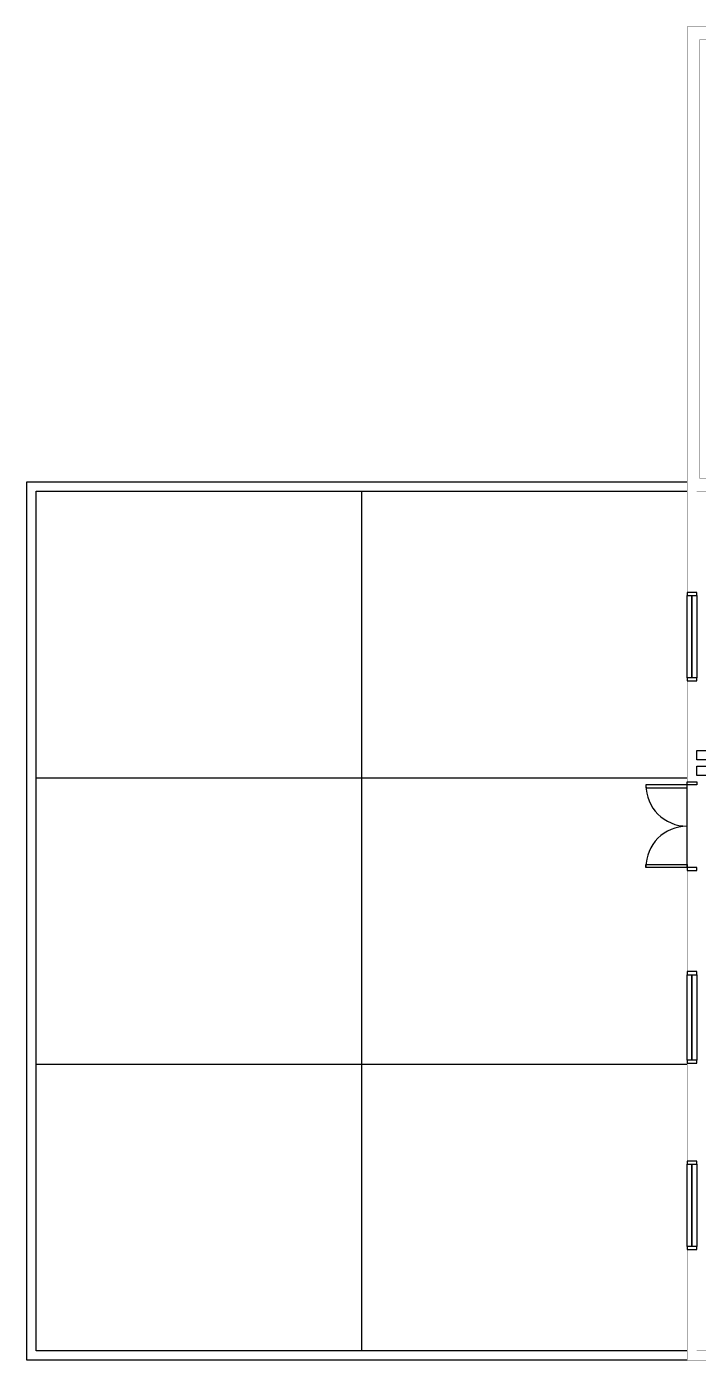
# Model space of a CAD drawing. Header units: millimetres. Extents: x -68474 to 336725, y -113450 to 40976.
# Drawn here: x -32450 to -21824, y 17823 to 38928 of the extents above; entities that cross this region are included whole.
import ezdxf

# ---------------------------------------------------------------- set-up
doc = ezdxf.new("R2010")
doc.units = ezdxf.units.MM
doc.header["$LTSCALE"] = 900
for name, color, linetype in [('s3152a$0$11', 14, 'Continuous'), ('s3152a$0$20', 7, 'Continuous'), ('s3152a$0$23', 7, 'Continuous'), ('s3152a$0$30', 7, 'Continuous'), ('s3152a$0$7', 7, 'Continuous')]:
    doc.layers.add(name, color=color, linetype=linetype)

# ---------------------------------------------------------------- blocks, each defined once
blk = doc.blocks.new('s3152a$0$D1500A')
at = {"layer": 's3152a$0$30', "color": 10, "linetype": 'Continuous'}
for points in [[(0.1, 0.1607), (0.05, 0.1607), (0.05, 0.8607), (0.1, 0.8607)], [(1.4, 0.1607), (1.45, 0.1607), (1.45, 0.8607), (1.4, 0.8607)], [(0, 0), (0.05, 0), (0.05, 0.1607), (0, 0.1607)], [(1.5001, 0), (1.45, 0), (1.45, 0.1607), (1.5001, 0.1607)]]:
    blk.add_lwpolyline(points, close=True, dxfattribs=at)
for centre, start, end in [((0.05, 0.160678), 0, 90), ((1.450005, 0.160678), 90, 180)]:
    blk.add_arc(centre, 0.700002, start, end, dxfattribs=at)
blk = doc.blocks.new('s3152a')
at = {"layer": 's3152a$0$11', "color": 3, "linetype": 'Continuous', "const_width": 5}
blk.add_lwpolyline([(-20100, 38725), (-20100, 38925), (-22000, 38925), (-22000, 31575), (-22000, 29975), (-21850, 29975), (-21850, 31575), (-20900, 31575), (-20900, 32275), (-17500, 32275), (-17500, 31575), (-17050, 31575), (-17050, 31775), (-17300, 31775), (-17300, 32475), (-21100, 32475), (-21100, 31775), (-21800, 31775), (-21800, 38725)], close=True, dxfattribs=at)
at = {"layer": 's3152a$0$20', "color": 1, "linetype": 'Continuous'}
blk.add_lwpolyline([(-21850, 27475), (-17700, 27475), (-17700, 28975), (-17300, 28975), (-17300, 28575), (-16800, 28575), (-16800, 28425), (-17300, 28425), (-17300, 27075), (-21850, 27075), (-21850, 27225), (-17450, 27225), (-17450, 28825), (-17550, 28825), (-17550, 27325), (-21850, 27325)], close=True, dxfattribs=at)
at = {"layer": 's3152a$0$20', "color": 3, "linetype": 'Continuous', "const_width": 5}
for points in [[(-22000, 26975), (-21850, 26975), (-21850, 28575), (-22000, 28575)], [(-22000, 23975), (-21850, 23975), (-21850, 25575), (-22000, 25575)], [(-22000, 20975), (-21850, 20975), (-21850, 22525), (-22000, 22525)], [(-20150, 17975), (-21850, 17975), (-21850, 19575), (-22000, 19575), (-22000, 17825), (-20150, 17825)]]:
    blk.add_lwpolyline(points, close=True, dxfattribs=at)
at = {"layer": 's3152a$0$23', "color": 14, "linetype": 'Continuous'}
for points in [[(-22000, 17825), (-32450, 17825), (-32450, 31725), (-22000, 31725)], [(-22000, 17975), (-32300, 17975), (-32300, 31575), (-22000, 31575)]]:
    blk.add_lwpolyline(points, dxfattribs=at)
at = {"layer": 's3152a$0$23', "color": 10, "linetype": 'Continuous'}
for points in [[(-22000, 29925), (-21850, 29925), (-21850, 29975), (-22000, 29975)], [(-21930, 28625), (-22000, 28625), (-22000, 29925), (-21930, 29925)], [(-21850, 28625), (-21920, 28625), (-21920, 29925), (-21850, 29925)], [(-22000, 28575), (-21850, 28575), (-21850, 28625), (-22000, 28625)], [(-22000, 23925), (-21850, 23925), (-21850, 23975), (-22000, 23975)], [(-21930, 22575), (-22000, 22575), (-22000, 23925), (-21930, 23925)], [(-21850, 22575), (-21920, 22575), (-21920, 23925), (-21850, 23925)], [(-22000, 22525), (-21850, 22525), (-21850, 22575), (-22000, 22575)], [(-22000, 20925), (-21850, 20925), (-21850, 20975), (-22000, 20975)], [(-21930, 19625), (-22000, 19625), (-22000, 20925), (-21930, 20925)], [(-21850, 19625), (-21920, 19625), (-21920, 20925), (-21850, 20925)], [(-22000, 19575), (-21850, 19575), (-21850, 19625), (-22000, 19625)]]:
    blk.add_lwpolyline(points, close=True, dxfattribs=at)
at = {"layer": 's3152a$0$30', "color": 2, "linetype": 'Continuous'}
blk.add_line((-22000, 25622), (-22000, 26928), dxfattribs=at)
at = {"layer": 's3152a$0$7', "color": 11, "linetype": 'Continuous'}
for p, q in [((-27150, 17975), (-27150, 31575)), ((-32300, 27042), (-22000, 27042)), ((-32300, 22508), (-22000, 22508))]:
    blk.add_line(p, q, dxfattribs=at)
at = {"xscale": 933.2969999999999, "yscale": 933.2969999999999, "zscale": 1000, "rotation": 90}
blk.add_blockref('s3152a$0$D1500A', (-21850, 25575), dxfattribs=at)

msp = doc.modelspace()

# ---------------------------------------------------------------- block references
msp.add_blockref('s3152a', (0, 0))

doc.saveas('drawing.dxf')
